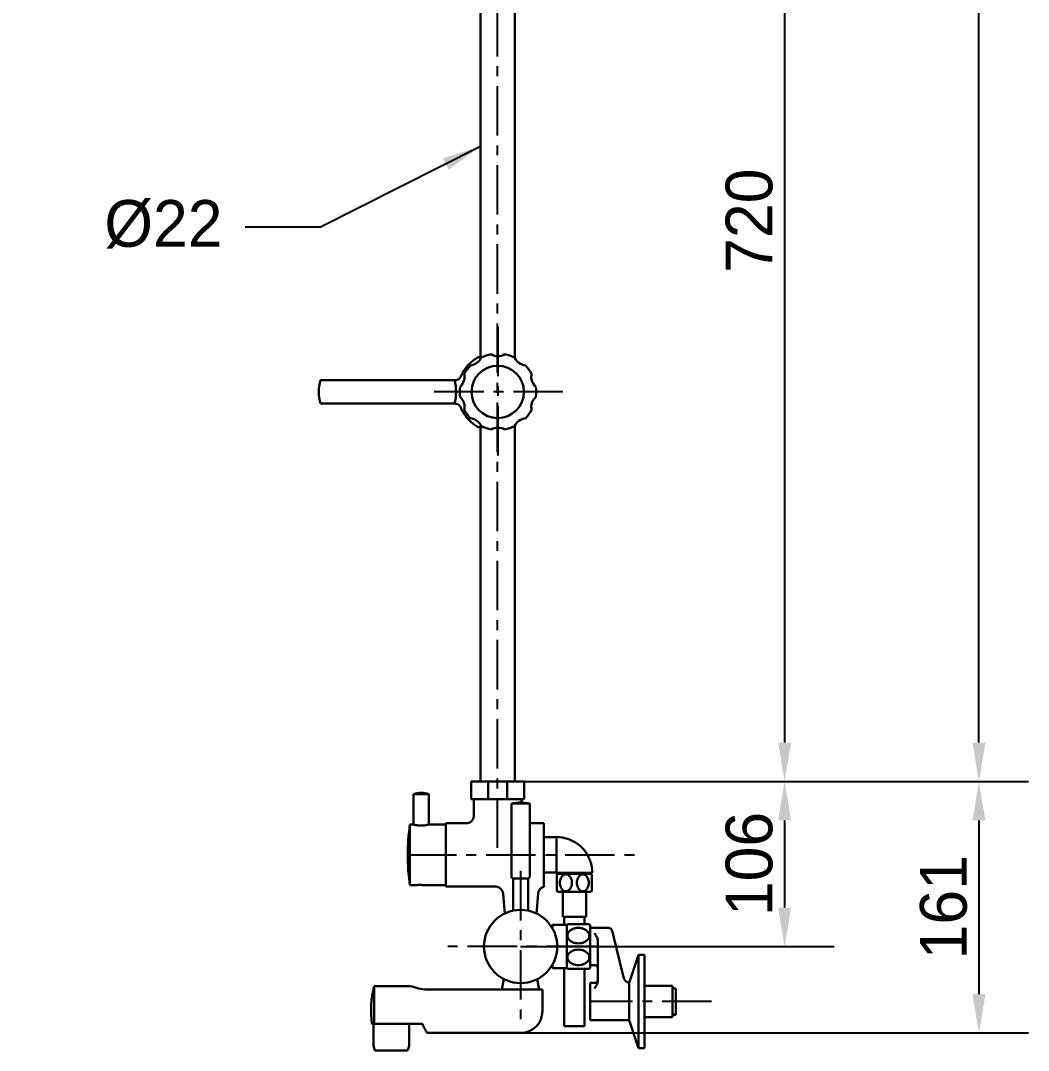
# Model space of a CAD drawing. Header units: millimetres. Extents: x 577 to 7172, y 252 to 2707.
# Drawn here: x 5604 to 6251, y 460 to 1122 of the extents above; entities that cross this region are included whole.
import ezdxf

# ---------------------------------------------------------------- set-up
doc = ezdxf.new("R2010")
doc.units = ezdxf.units.MM
doc.header["$MEASUREMENT"] = 0
doc.linetypes.add('CENTER', pattern=[50.8, 31.75, -6.35, 6.35, -6.35])
for name, color, linetype, lineweight in [('기호(ISO)', 7, 'Continuous', 25), ('외형선(ISO)', 7, 'Continuous', 30), ('치수(ISO)', 7, 'Continuous', 25)]:
    doc.layers.add(name, color=color, linetype=linetype, lineweight=lineweight)
doc.layers.add('중심 표식(ISO)', color=1, linetype='CENTER', lineweight=25, true_color=0xff0000)
doc.layers.add('중심선(ISO)', color=1, linetype='CENTER', lineweight=25, true_color=0xff0000)
doc.styles.add('Tahoma', font='tahoma.ttf')
doc.styles.add('굴림', font='')
doc.styles.get('굴림').set_extended_font_data('援대┝')
doc.dimstyles.new('기본값 (ISO)', dxfattribs={"dimscale": 10, "dimtxt": 3, "dimasz": 2.5, "dimexe": 3.175, "dimexo": 0, "dimgap": 0.762, "dimtad": 1, "dimtoh": 1, "dimdec": 0, "dimzin": 1, "dimdsep": 46, "dimtxsty": '굴림', "dimcen": 0.5, "dimazin": 0, "dimtfac": 1, "dimtdec": 4, "dimtix": 1, "dimtmove": 1, "dimatfit": 3, "dimfxl": 1, "dimtolj": 1, "dimtzin": 1, "dimarcsym": 0})
doc.dimstyles.new('기본값 - 방법 1b (ISO)$7', dxfattribs={"dimscale": 10, "dimtxt": 3.5, "dimasz": 2.5, "dimexe": 3.175, "dimexo": 0, "dimgap": 0.762, "dimtad": 1, "dimtoh": 1, "dimzin": 1, "dimdsep": 46, "dimtxsty": 'Tahoma', "dimcen": 0.09, "dimazin": 0, "dimtfac": 1, "dimtdec": 4, "dimtix": 1, "dimtmove": 1, "dimatfit": 3, "dimfxl": 1, "dimtolj": 1, "dimtzin": 1, "dimarcsym": 0})

# ---------------------------------------------------------------- blocks, each defined once
blk = doc.blocks.new('*D5')
at = {"layer": 'Defpoints', "color": 0}
for p in [(6016.98, 1353.11), (5926.99, 633.11), (6094.15, 633.11)]:
    blk.add_point(p, dxfattribs=at)
at = {"layer": '치수(ISO)', "color": 0, "lineweight": -2}
for p, q in [((6016.98, 1353.11), (6125.9, 1353.11)), ((6094.15, 1328.11), (6094.15, 658.11)), ((5926.99, 633.11), (6125.9, 633.11))]:
    blk.add_line(p, q, dxfattribs=at)
at = {"layer": '치수(ISO)', "color": 0}
for points in [[(6098.31, 1328.11), (6089.98, 1328.11), (6094.15, 1353.11)], [(6089.98, 658.11), (6098.31, 658.11), (6094.15, 633.11)]]:
    blk.add_solid(points, dxfattribs=at)
at = {"layer": '치수(ISO)', "color": 0, "insert": (6071.53, 993.11), "char_height": 30, "attachment_point": 5, "rotation": 90, "style": '굴림'}
blk.add_mtext('\\A1;720', dxfattribs=at)
blk = doc.blocks.new('*D11')
at = {"layer": 'Defpoints', "color": 0}
for p in [(5926.99, 633.11), (5924.74, 527.17), (6094.15, 527.17)]:
    blk.add_point(p, dxfattribs=at)
at = {"layer": '치수(ISO)', "color": 0, "lineweight": -2}
for p, q in [((5926.99, 633.11), (6125.9, 633.11)), ((6094.15, 608.11), (6094.15, 552.17)), ((5924.74, 527.17), (6125.9, 527.17))]:
    blk.add_line(p, q, dxfattribs=at)
at = {"layer": '치수(ISO)', "color": 0}
for points in [[(6098.31, 608.11), (6089.98, 608.11), (6094.15, 633.11)], [(6089.98, 552.17), (6098.31, 552.17), (6094.15, 527.17)]]:
    blk.add_solid(points, dxfattribs=at)
at = {"layer": '치수(ISO)', "color": 0, "insert": (6071.53, 580.14), "char_height": 30, "attachment_point": 5, "rotation": 90, "style": '굴림'}
blk.add_mtext('\\A1;106', dxfattribs=at)
blk = doc.blocks.new('*D12')
at = {"layer": 'Defpoints', "color": 0}
for p in [(5926.99, 633.11), (5924.74, 471.67), (6218.89, 471.67)]:
    blk.add_point(p, dxfattribs=at)
at = {"layer": '치수(ISO)', "color": 0, "lineweight": -2}
for p, q in [((5926.99, 633.11), (6250.64, 633.11)), ((6218.89, 608.11), (6218.89, 496.67)), ((5924.74, 471.67), (6250.64, 471.67))]:
    blk.add_line(p, q, dxfattribs=at)
at = {"layer": '치수(ISO)', "color": 0}
for points in [[(6223.06, 608.11), (6214.72, 608.11), (6218.89, 633.11)], [(6214.72, 496.67), (6223.06, 496.67), (6218.89, 471.67)]]:
    blk.add_solid(points, dxfattribs=at)
at = {"layer": '치수(ISO)', "color": 0, "insert": (6196.27, 552.39), "char_height": 30, "attachment_point": 5, "rotation": 90, "style": '굴림'}
blk.add_mtext('\\A1;161', dxfattribs=at)
blk = doc.blocks.new('*D15')
at = {"layer": 'Defpoints', "color": 0}
for p in [(5603.83, 1788.08), (6218.89, 1788.08), (5926.99, 633.11)]:
    blk.add_point(p, dxfattribs=at)
at = {"layer": '치수(ISO)', "color": 0, "lineweight": -2}
for p, q in [((5603.83, 1788.08), (6250.64, 1788.08)), ((6218.89, 658.11), (6218.89, 1763.08)), ((5926.99, 633.11), (6250.64, 633.11))]:
    blk.add_line(p, q, dxfattribs=at)
at = {"layer": '치수(ISO)', "color": 0}
for points in [[(6223.06, 1763.08), (6214.72, 1763.08), (6218.89, 1788.08)], [(6214.72, 658.11), (6223.06, 658.11), (6218.89, 633.11)]]:
    blk.add_solid(points, dxfattribs=at)
at = {"layer": '치수(ISO)', "color": 0, "insert": (6196.27, 1210.59), "char_height": 30, "attachment_point": 5, "rotation": 90, "style": '굴림'}
blk.add_mtext('\\A1;1155', dxfattribs=at)

msp = doc.modelspace()

# ---------------------------------------------------------------- linework, layer by layer
at = {"layer": '외형선(ISO)'}
for p, q in [((5898.99, 905.54), (5898.99, 1204.66)), ((5920.99, 905.04), (5920.99, 1206.22)), ((5900.11, 905.54), (5897.61, 905.54)), ((5897.61, 860.54), (5900.93, 860.54)), ((5898.99, 633.11), (5898.99, 860.54)), ((5920.99, 633.11), (5920.99, 861.38)), ((5903.91, 633.11), (5892.99, 633.11)), ((5892.99, 633.11), (5892.99, 621.77)), ((5903.91, 633.11), (5916.07, 633.11)), ((5903.91, 621.77), (5903.91, 633.11)), ((5916.07, 633.11), (5916.07, 621.77)), ((5926.99, 633.11), (5916.07, 633.11)), ((5926.99, 633.11), (5926.99, 621.77)), ((5856.04, 624.97), (5865.74, 624.97)), ((5856.04, 605.47), (5856.04, 624.97)), ((5865.74, 605.47), (5865.74, 624.97)), ((5903.91, 621.77), (5892.99, 621.77)), ((5894.74, 621.77), (5894.74, 611.27)), ((5916.07, 621.77), (5903.91, 621.77)), ((5926.99, 621.77), (5916.07, 621.77)), ((5925.24, 621.77), (5925.24, 619.57)), ((5930.59, 618.96), (5918.89, 618.96)), ((5918.89, 618.96), (5918.89, 571.89)), ((5930.59, 618.96), (5930.59, 571.89)), ((5853.74, 605.47), (5853.74, 566.47)), ((5853.74, 605.47), (5856.04, 605.47)), ((5865.74, 605.47), (5876.74, 605.47)), ((5876.74, 565.67), (5876.74, 606.27)), ((5876.74, 606.27), (5889.74, 606.27)), ((5930.59, 606.27), (5939.74, 606.27)), ((5939.74, 566.32), (5939.74, 606.27)), ((5939.74, 597.32), (5947.74, 597.32)), ((5947.74, 574.47), (5947.74, 597.47)), ((5919.89, 570.8), (5919.89, 550.17)), ((5929.59, 570.8), (5929.59, 550.17)), ((5939.74, 574.62), (5947.74, 574.62)), ((5970.74, 574.47), (5947.74, 574.47)), ((5948.08, 573.07), (5948.08, 563.12)), ((5970.13, 573.93), (5948.35, 573.93)), ((5948.94, 574.47), (5948.94, 573.93)), ((5969.54, 574.47), (5969.54, 573.93)), ((5970.4, 563.12), (5970.4, 573.07)), ((5853.74, 566.47), (5856.74, 566.47)), ((5862.74, 566.47), (5876.74, 566.47)), ((5876.74, 565.67), (5908.53, 565.67)), ((5939.74, 565.52), (5939.74, 566.32)), ((5948.35, 562.26), (5970.13, 562.26)), ((5951.74, 546.14), (5951.74, 562.26)), ((5966.74, 546.14), (5966.74, 562.26)), ((5914.52, 548.34), (5913.51, 561.08)), ((5934.95, 548.34), (5935.97, 561.07)), ((5951.74, 546.14), (5966.74, 546.14)), ((5952.74, 546.14), (5952.74, 541.17)), ((5965.74, 546.14), (5965.74, 541.52)), ((5945.23, 538.67), (5945.23, 541.17)), ((5954.32, 541.17), (5945.23, 541.17)), ((5954.32, 541.17), (5954.32, 513.17)), ((5968.22, 541.52), (5955.42, 541.52)), ((5969.32, 513.17), (5969.32, 541.17)), ((5981.09, 539.17), (5969.32, 539.17)), ((5974.32, 505.4), (5974.32, 530.56)), ((5984.24, 534.71), (5990.79, 507.48)), ((5945.23, 513.17), (5945.23, 515.68)), ((5994.32, 503.82), (6000.32, 521.82)), ((6000.32, 461.82), (6000.32, 521.82)), ((6004.32, 521.82), (6000.32, 521.82)), ((6004.32, 521.82), (6004.32, 461.82)), ((5954.32, 513.17), (5945.23, 513.17)), ((5952.74, 513.17), (5952.74, 476.14)), ((5955.42, 512.82), (5968.22, 512.82)), ((5965.74, 512.82), (5965.74, 476.14)), ((5972.32, 515.17), (5969.32, 515.17)), ((5914.05, 506.24), (5912.74, 499.67)), ((5935.42, 506.24), (5936.74, 499.67)), ((5969.32, 479.82), (5969.32, 503.82)), ((5969.32, 503.82), (5972.32, 503.82)), ((5994.32, 503.87), (5994.32, 502.93)), ((5994.32, 502.04), (5994.32, 502.93)), ((5994.32, 502.93), (5994.32, 502.93)), ((5830.71, 501.67), (5830.71, 477.47)), ((5830.71, 501.67), (5852.45, 501.67)), ((5910.74, 499.67), (5863.22, 499.67)), ((5920.57, 499.67), (5910.74, 499.67)), ((5920.57, 499.67), (5938.74, 499.67)), ((5938.74, 499.67), (5938.74, 485.67)), ((5994.32, 502.04), (5994.32, 500.3)), ((5994.32, 479.82), (5994.32, 500.3)), ((5994.32, 479.82), (5994.32, 500.3)), ((6022.32, 501.82), (6004.32, 501.82)), ((6022.32, 501.82), (6022.32, 481.82)), ((6024.32, 500.32), (6022.32, 500.32)), ((6024.32, 500.32), (6024.32, 483.32)), ((6024.32, 483.32), (6022.32, 483.32)), ((5830.71, 477.47), (5829.25, 477.47)), ((5830.71, 477.47), (5852.45, 477.47)), ((5852.45, 477.47), (5857.84, 477.47)), ((5861.69, 477.47), (5857.84, 477.47)), ((5965.74, 476.14), (5952.74, 476.14)), ((5969.32, 479.82), (5994.32, 479.82)), ((5994.32, 479.82), (6000.32, 461.82)), ((6022.32, 481.82), (6004.32, 481.82)), ((5924.74, 471.67), (5864.74, 471.67)), ((5831.24, 460.47), (5841.74, 460.47)), ((5841.74, 460.47), (5852.23, 460.47)), ((6004.32, 461.82), (6000.32, 461.82))]:
    msp.add_line(p, q, dxfattribs=at)
for centre, radius in [((5910.03, 883.21), 16.81), ((5924.74, 527.17), 23.5)]:
    msp.add_circle(centre, radius, dxfattribs=at)
for centre, radius, start, end in [((5910.2, 883.21), 24.5, 100.13926, 115.86074), ((5910.2, 914.65), 8.5, 239.50495, 300.49505), ((5910.2, 883.21), 24.5, 64.13926, 79.86074), ((5910.2, 883.21), 24.5, 136.13926, 151.86074), ((5891.72, 908.65), 8.5, 275.50495, 336.49505), ((5928.68, 908.65), 8.5, 203.50495, 264.49505), ((5910.2, 883.21), 24.5, 28.13926, 43.86074), ((5880.3, 892.93), 8.5, 311.50495, 12.49505), ((5940.11, 892.93), 8.5, 167.50495, 228.49505), ((5822.05, 883.21), 26.85, 163.7798, 196.2202), ((5856.48, 883.21), 26.85, 343.7798, 16.2202), ((5910.2, 883.21), 24.5, 172.13926, 187.86074), ((5910.2, 883.21), 24.5, 352.13926, 7.86074), ((5880.3, 873.5), 8.5, 347.50495, 48.49505), ((5940.11, 873.5), 8.5, 131.50495, 192.49505), ((5910.2, 883.21), 24.5, 208.13926, 223.86074), ((5891.72, 857.78), 8.5, 23.50495, 84.49505), ((5928.68, 857.78), 8.5, 95.50495, 156.49505), ((5910.2, 883.21), 24.5, 316.13926, 331.86074), ((5910.03, 883.04), 22.7, 233.45412, 234.69003), ((5910.2, 883.21), 24.5, 244.13926, 259.86074), ((5910.2, 851.77), 8.5, 59.50495, 120.49505), ((5910.2, 883.21), 24.5, 280.13926, 295.86074), ((5860.89, 612), 13.85, 69.49872, 110.50128), ((5924.74, 591.52), 28.05, 77.96333, 102.03667), ((5988.33, 585.97), 136, 171.75638, 188.24362), ((5919.98, 571.89), 1.09, 180, 265.03054), ((5929.49, 571.89), 1.09, 274.95673, 359.99893), ((5965.23, 568.1), 17.86, 160.94104, 163.8263), ((5953.24, 568.1), 17.86, 16.1737, 19.05896), ((5965.23, 568.1), 17.86, 196.1737, 199.05896), ((5953.24, 568.1), 17.86, 340.94104, 343.8263), ((5961.82, 519.47), 22.97, 106.1737, 109.05896), ((5961.82, 519.47), 22.97, 70.94104, 73.8263), ((5961.82, 534.88), 22.97, 250.94104, 253.8263), ((5961.82, 534.88), 22.97, 286.1737, 289.05896), ((5894.74, 485.67), 66, 165.97033, 187.13701), ((5852.45, 486.67), 15, 68.96053, 90), ((5863.22, 514.67), 15, 248.96053, 270), ((5924.74, 485.67), 14, 270, 0)]:
    msp.add_arc(centre, radius, start, end, dxfattribs=at)
for points, knots in [([(5897.61, 905.54), (5894.41, 903.77), (5891.4, 901.18), (5889.11, 897.97), (5888.04, 896.47), (5887.12, 894.84), (5886.4, 893.14), (5886.03, 892.28), (5885.28, 891.48), (5884.36, 891.06), (5883.83, 890.83), (5883.25, 890.71), (5882.72, 890.71), (5882.56, 890.71), (5882.41, 890.71), (5882.26, 890.71)], [2.854881, 2.854881, 2.854881, 2.854881, 12.943777, 12.943777, 12.943777, 17.658359, 17.658359, 17.658359, 20.620588, 20.620588, 20.620588, 22.325343, 22.325343, 22.325343, 22.77909, 22.77909, 22.77909, 22.77909]), ([(5796.26, 890.71), (5796.26, 890.71), (5796.77, 890.71), (5798.69, 890.71), (5801.02, 890.71), (5803.23, 890.71), (5805.83, 890.71), (5808.8, 890.71), (5812.1, 890.71), (5815.67, 890.71), (5819.45, 890.71), (5824.55, 890.71), (5831.16, 890.71), (5836.56, 890.71), (5839.26, 890.71)], [-67.544135, -67.544135, -67.544135, -67.544135, -59.439528, -51.334921, -46.990468, -42.646015, -38.209041, -33.772068, -29.335094, -24.898121, -20.553668, -16.209214, -8.104607, 0, 0, 0, 0]), ([(5839.26, 890.71), (5841.97, 890.71), (5847.37, 890.71), (5853.98, 890.71), (5859.08, 890.71), (5862.86, 890.71), (5866.42, 890.71), (5869.72, 890.71), (5872.7, 890.71), (5875.3, 890.71), (5877.51, 890.71), (5879.83, 890.71), (5881.75, 890.71), (5882.26, 890.71), (5882.26, 890.71)], [-67.544135, -67.544135, -67.544135, -67.544135, -59.439528, -51.334921, -46.990468, -42.646015, -38.209041, -33.772068, -29.335094, -24.898121, -20.553668, -16.209214, -8.104607, 0, 0, 0, 0]), ([(5839.26, 875.71), (5836.56, 875.71), (5831.16, 875.71), (5824.55, 875.71), (5819.45, 875.71), (5815.67, 875.71), (5812.1, 875.71), (5808.8, 875.71), (5805.83, 875.71), (5803.23, 875.71), (5801.02, 875.71), (5798.69, 875.71), (5796.77, 875.71), (5796.26, 875.71), (5796.26, 875.71)], [0, 0, 0, 0, 8.104607, 16.209214, 20.553668, 24.898121, 29.335094, 33.772068, 38.209041, 42.646015, 46.990468, 51.334921, 59.439528, 67.544135, 67.544135, 67.544135, 67.544135]), ([(5882.26, 875.71), (5882.26, 875.71), (5881.75, 875.71), (5879.83, 875.71), (5877.51, 875.71), (5875.3, 875.71), (5872.7, 875.71), (5869.72, 875.71), (5866.42, 875.71), (5862.86, 875.71), (5859.08, 875.71), (5853.98, 875.71), (5847.37, 875.71), (5841.97, 875.71), (5839.26, 875.71)], [0, 0, 0, 0, 8.104607, 16.209214, 20.553668, 24.898121, 29.335094, 33.772068, 38.209041, 42.646015, 46.990468, 51.334921, 59.439528, 67.544135, 67.544135, 67.544135, 67.544135]), ([(5882.26, 875.71), (5882.37, 875.71), (5882.47, 875.71), (5882.57, 875.71), (5883.5, 875.71), (5884.54, 875.34), (5885.28, 874.65), (5885.72, 874.25), (5886.06, 873.75), (5886.27, 873.24), (5887.72, 869.71), (5890.06, 866.39), (5892.99, 863.79), (5894.42, 862.53), (5895.98, 861.44), (5897.61, 860.54)], [39.316039, 39.316039, 39.316039, 39.316039, 39.621596, 39.621596, 39.621596, 42.586205, 42.586205, 42.586205, 44.340124, 44.340124, 44.340124, 54.489208, 54.489208, 54.489208, 59.430219, 59.430219, 59.430219, 59.430219]), ([(5889.74, 606.27), (5890.28, 606.27), (5890.83, 606.36), (5891.84, 606.71), (5892.32, 606.96), (5893.17, 607.6), (5893.55, 607.99), (5894.15, 608.86), (5894.39, 609.36), (5894.67, 610.32), (5894.74, 610.8), (5894.74, 611.27)], [0, 0, 0, 0, 0.1621226, 0.1621226, 0.3213497, 0.3213497, 0.4806164, 0.4806164, 0.6398536, 0.6398536, 0.782246, 0.782246, 0.782246, 0.782246]), ([(5856.04, 605.47), (5856.04, 605.47), (5856.16, 605.44), (5856.66, 605.33), (5857.03, 605.25), (5857.89, 605.09), (5858.43, 605.01), (5859.63, 604.89), (5860.28, 604.86), (5860.89, 604.86)], [-0.7341027, -0.7341027, -0.7341027, -0.7341027, -0.5505896, -0.5505896, -0.3670765, -0.3670765, -0.1835382, -0.1835382, 0, 0, 0, 0]), ([(5860.89, 604.86), (5861.5, 604.86), (5862.15, 604.89), (5863.34, 605.01), (5863.89, 605.09), (5864.75, 605.25), (5865.12, 605.33), (5865.62, 605.44), (5865.74, 605.47), (5865.74, 605.47)], [0, 0, 0, 0, 0.1835382, 0.1835382, 0.3670765, 0.3670765, 0.5505896, 0.5505896, 0.7341027, 0.7341027, 0.7341027, 0.7341027]), ([(5947.74, 597.47), (5950.16, 597.47), (5952.61, 597.08), (5957.25, 595.56), (5959.48, 594.4), (5963.4, 591.49), (5965.14, 589.7), (5967.95, 585.71), (5969.05, 583.46), (5970.4, 578.98), (5970.74, 576.71), (5970.74, 574.47)], [0, 0, 0, 0, 0.726933, 0.726933, 1.462513, 1.462513, 2.192949, 2.192949, 2.925745, 2.925745, 3.597785, 3.597785, 3.597785, 3.597785]), ([(5929.59, 570.8), (5929.59, 570.8), (5929.52, 570.8), (5929.23, 570.8), (5929.02, 570.8), (5928.57, 570.8), (5928.37, 570.8), (5927.92, 570.8), (5927.67, 570.8), (5927.15, 570.8), (5926.87, 570.8), (5926.29, 570.8), (5925.98, 570.8), (5925.37, 570.8), (5925.05, 570.8), (5924.42, 570.8), (5924.11, 570.8), (5923.49, 570.8), (5923.19, 570.8), (5922.61, 570.8), (5922.33, 570.8), (5921.8, 570.8), (5921.56, 570.8), (5921.11, 570.8), (5920.91, 570.8), (5920.59, 570.8), (5920.47, 570.8), (5920.21, 570.8), (5920.09, 570.8), (5919.93, 570.8), (5919.89, 570.8), (5919.89, 570.8)], [0.000001, 0.000001, 0.000001, 0.000001, 0.145214, 0.145214, 0.290397, 0.290397, 0.384893, 0.384893, 0.479382, 0.479382, 0.573879, 0.573879, 0.668356, 0.668356, 0.762747, 0.762747, 0.857168, 0.857168, 0.951641, 0.951641, 1.046099, 1.046099, 1.140543, 1.140543, 1.234975, 1.234975, 1.3075, 1.3075, 1.41635, 1.41635, 1.525216, 1.525216, 1.525216, 1.525216]), ([(5951.16, 572.07), (5951.24, 572.17), (5951.32, 572.27), (5951.59, 572.58), (5951.85, 572.82), (5952.23, 573.09), (5952.42, 573.2), (5952.76, 573.37), (5952.97, 573.45), (5953.39, 573.55), (5953.61, 573.57), (5954.01, 573.57), (5954.22, 573.55), (5954.65, 573.45), (5954.86, 573.37), (5955.2, 573.2), (5955.39, 573.09), (5955.77, 572.82), (5956.03, 572.58), (5956.54, 571.99), (5956.86, 571.48), (5957.26, 570.59), (5957.42, 570.1), (5957.62, 569.09), (5957.67, 568.57), (5957.67, 567.62), (5957.62, 567.1), (5957.42, 566.09), (5957.26, 565.61), (5956.86, 564.72), (5956.54, 564.21), (5956.03, 563.62), (5955.77, 563.38), (5955.39, 563.1), (5955.2, 562.99), (5954.86, 562.82), (5954.65, 562.75), (5954.22, 562.65), (5954.01, 562.62), (5953.81, 562.62), (5953.61, 562.62), (5953.39, 562.65), (5952.97, 562.75), (5952.76, 562.82), (5952.42, 562.99), (5952.23, 563.1), (5951.85, 563.38), (5951.59, 563.62), (5951.07, 564.21), (5950.76, 564.72), (5950.36, 565.61), (5950.2, 566.09), (5950, 567.1), (5949.95, 567.62), (5949.95, 568.57), (5950, 569.09), (5950.2, 570.1), (5950.36, 570.59), (5950.71, 571.36), (5950.92, 571.75), (5951.16, 572.07)], [1.139552, 1.139552, 1.139552, 1.139552, 1.177605, 1.177605, 1.272063, 1.272063, 1.333018, 1.333018, 1.401534, 1.401534, 1.47005, 1.47005, 1.538567, 1.538567, 1.607083, 1.607083, 1.668038, 1.668038, 1.762496, 1.762496, 1.919281, 1.919281, 2.062178, 2.062178, 2.205076, 2.205076, 2.347973, 2.347973, 2.49087, 2.49087, 2.647656, 2.647656, 2.742113, 2.742113, 2.803068, 2.803068, 2.871585, 2.871585, 2.940101, 2.940101, 2.940101, 3.008617, 3.008617, 3.077134, 3.077134, 3.138089, 3.138089, 3.232546, 3.232546, 3.389332, 3.389332, 3.532229, 3.532229, 3.675126, 3.675126, 3.818023, 3.818023, 3.960921, 3.960921, 4.079653, 4.079653, 4.079653, 4.079653]), ([(5963.33, 573.23), (5963.37, 573.25), (5963.4, 573.27), (5963.62, 573.37), (5963.83, 573.45), (5964.25, 573.55), (5964.47, 573.57), (5964.87, 573.57), (5965.08, 573.55), (5965.51, 573.45), (5965.71, 573.37), (5966.06, 573.2), (5966.25, 573.09), (5966.63, 572.82), (5966.89, 572.58), (5967.4, 571.99), (5967.72, 571.48), (5968.12, 570.59), (5968.27, 570.1), (5968.48, 569.09), (5968.52, 568.57), (5968.52, 567.62), (5968.48, 567.1), (5968.27, 566.09), (5968.12, 565.61), (5967.72, 564.72), (5967.4, 564.21), (5966.89, 563.62), (5966.63, 563.38), (5966.25, 563.1), (5966.06, 562.99), (5965.71, 562.82), (5965.51, 562.75), (5965.08, 562.65), (5964.87, 562.62), (5964.67, 562.62), (5964.47, 562.62), (5964.25, 562.65), (5963.83, 562.75), (5963.62, 562.82), (5963.27, 562.99), (5963.09, 563.1), (5962.7, 563.38), (5962.45, 563.62), (5961.93, 564.21), (5961.62, 564.72), (5961.22, 565.61), (5961.06, 566.09), (5960.86, 567.1), (5960.81, 567.62), (5960.81, 568.57), (5960.86, 569.09), (5961.06, 570.1), (5961.22, 570.59), (5961.62, 571.48), (5961.93, 571.99), (5962.45, 572.58), (5962.7, 572.82), (5963.05, 573.07), (5963.19, 573.16), (5963.33, 573.23)], [-1.620073, -1.620073, -1.620073, -1.620073, -1.607083, -1.607083, -1.538567, -1.538567, -1.47005, -1.47005, -1.401534, -1.401534, -1.333018, -1.333018, -1.272063, -1.272063, -1.177605, -1.177605, -1.02082, -1.02082, -0.877922, -0.877922, -0.735025, -0.735025, -0.592128, -0.592128, -0.449231, -0.449231, -0.292445, -0.292445, -0.197988, -0.197988, -0.137033, -0.137033, -0.068516, -0.068516, 0, 0, 0, 0.068516, 0.068516, 0.137033, 0.137033, 0.197988, 0.197988, 0.292445, 0.292445, 0.449231, 0.449231, 0.592128, 0.592128, 0.735025, 0.735025, 0.877922, 0.877922, 1.02082, 1.02082, 1.177605, 1.177605, 1.272063, 1.272063, 1.320028, 1.320028, 1.320028, 1.320028]), ([(5856.74, 566.47), (5856.74, 566.47), (5856.81, 566.49), (5857.12, 566.53), (5857.35, 566.56), (5857.88, 566.62), (5858.22, 566.65), (5858.96, 566.69), (5859.36, 566.71), (5859.74, 566.71)], [0.4527974, 0.4527974, 0.4527974, 0.4527974, 0.5659957, 0.5659957, 0.6791939, 0.6791939, 0.7923944, 0.7923944, 0.9055948, 0.9055948, 0.9055948, 0.9055948]), ([(5859.74, 566.71), (5860.12, 566.71), (5860.52, 566.69), (5861.26, 566.65), (5861.59, 566.62), (5862.13, 566.56), (5862.36, 566.53), (5862.66, 566.49), (5862.74, 566.47), (5862.74, 566.47)], [-0.9055948, -0.9055948, -0.9055948, -0.9055948, -0.7923944, -0.7923944, -0.6791939, -0.6791939, -0.5659957, -0.5659957, -0.4527974, -0.4527974, -0.4527974, -0.4527974]), ([(5913.51, 561.08), (5913.47, 561.6), (5913.34, 562.12), (5912.93, 563.09), (5912.64, 563.56), (5911.94, 564.36), (5911.52, 564.7), (5910.61, 565.24), (5910.11, 565.44), (5909.24, 565.64), (5908.89, 565.68), (5908.53, 565.68)], [0.0003308, 0.0003308, 0.0003308, 0.0003308, 0.1569127, 0.1569127, 0.3168371, 0.3168371, 0.4757205, 0.4757205, 0.6346071, 0.6346071, 0.7409012, 0.7409012, 0.7409012, 0.7409012]), ([(5939.74, 565.52), (5939.21, 565.38), (5938.69, 565.16), (5937.78, 564.57), (5937.36, 564.19), (5936.7, 563.35), (5936.44, 562.89), (5936.11, 561.97), (5936.01, 561.52), (5935.97, 561.07)], [0, 0, 0, 0, 0.1639653, 0.1639653, 0.3277406, 0.3277406, 0.4843499, 0.4843499, 0.6197146, 0.6197146, 0.6197146, 0.6197146]), ([(5955.22, 532.43), (5955.2, 532.48), (5955.18, 532.53), (5955.04, 532.81), (5954.94, 533.07), (5954.81, 533.62), (5954.78, 533.9), (5954.78, 534.41), (5954.81, 534.69), (5954.94, 535.23), (5955.04, 535.5), (5955.26, 535.95), (5955.4, 536.19), (5955.75, 536.68), (5956.06, 537.01), (5956.58, 537.46), (5956.86, 537.67), (5957.46, 538.05), (5957.77, 538.21), (5958.62, 538.59), (5959.25, 538.79), (5960.54, 539.05), (5961.21, 539.11), (5962.43, 539.11), (5963.1, 539.05), (5964.4, 538.79), (5965.02, 538.59), (5965.87, 538.21), (5966.19, 538.05), (5966.78, 537.67), (5967.06, 537.46), (5967.58, 537.01), (5967.89, 536.68), (5968.24, 536.19), (5968.39, 535.95), (5968.6, 535.5), (5968.7, 535.23), (5968.83, 534.69), (5968.86, 534.41), (5968.86, 534.15), (5968.86, 533.9), (5968.83, 533.62), (5968.7, 533.07), (5968.6, 532.81), (5968.39, 532.36), (5968.24, 532.12), (5967.89, 531.63), (5967.58, 531.3), (5967.06, 530.84), (5966.78, 530.64), (5966.19, 530.26), (5965.87, 530.1), (5965.02, 529.72), (5964.4, 529.52), (5963.1, 529.25), (5962.43, 529.19), (5961.21, 529.19), (5960.54, 529.25), (5959.25, 529.52), (5958.62, 529.72), (5957.77, 530.1), (5957.46, 530.26), (5956.86, 530.64), (5956.58, 530.84), (5956.06, 531.3), (5955.75, 531.63), (5955.43, 532.08), (5955.32, 532.26), (5955.22, 532.43)], [-2.082951, -2.082951, -2.082951, -2.082951, -2.06625, -2.06625, -1.978157, -1.978157, -1.890065, -1.890065, -1.801972, -1.801972, -1.71388, -1.71388, -1.635509, -1.635509, -1.514064, -1.514064, -1.413273, -1.413273, -1.312482, -1.312482, -1.128757, -1.128757, -0.945032, -0.945032, -0.761307, -0.761307, -0.577582, -0.577582, -0.476792, -0.476792, -0.376001, -0.376001, -0.254555, -0.254555, -0.176185, -0.176185, -0.088092, -0.088092, 0, 0, 0, 0.088092, 0.088092, 0.176185, 0.176185, 0.254555, 0.254555, 0.376001, 0.376001, 0.476792, 0.476792, 0.577582, 0.577582, 0.761307, 0.761307, 0.945032, 0.945032, 1.128757, 1.128757, 1.312482, 1.312482, 1.413273, 1.413273, 1.514064, 1.514064, 1.635509, 1.635509, 1.697178, 1.697178, 1.697178, 1.697178]), ([(5974.3, 530.95), (5974.22, 531.8), (5973.89, 532.67), (5973.1, 534.32), (5972.6, 535.18), (5972.35, 535.61), (5972.34, 535.63), (5972.32, 535.66)], [0, 0, 0, 0, 0.3617282, 0.3617282, 0.7344081, 0.7344081, 0.754556, 0.754556, 0.754556, 0.754556]), ([(5981.09, 539.17), (5981.35, 539.17), (5981.6, 539.12), (5982.06, 538.95), (5982.27, 538.83), (5982.62, 538.57), (5982.75, 538.43), (5983.01, 538.11), (5983.12, 537.93), (5983.46, 537.32), (5983.63, 536.86), (5983.95, 535.85), (5984.09, 535.32), (5984.23, 534.74)], [0.0005164, 0.0005164, 0.0005164, 0.0005164, 0.0887495, 0.0887495, 0.1779221, 0.1779221, 0.2697205, 0.2697205, 0.3910173, 0.3910173, 0.6839929, 0.6839929, 0.9270786, 0.9270786, 0.9270786, 0.9270786]), ([(5956.72, 516.79), (5956.58, 516.89), (5956.46, 516.99), (5956.06, 517.34), (5955.75, 517.67), (5955.4, 518.16), (5955.26, 518.4), (5955.04, 518.85), (5954.94, 519.11), (5954.81, 519.66), (5954.78, 519.94), (5954.78, 520.45), (5954.81, 520.73), (5954.94, 521.27), (5955.04, 521.54), (5955.26, 521.99), (5955.4, 522.23), (5955.75, 522.72), (5956.06, 523.05), (5956.58, 523.5), (5956.86, 523.71), (5957.46, 524.09), (5957.77, 524.25), (5958.62, 524.63), (5959.25, 524.83), (5960.54, 525.09), (5961.21, 525.15), (5962.43, 525.15), (5963.1, 525.09), (5964.4, 524.83), (5965.02, 524.63), (5965.87, 524.25), (5966.19, 524.09), (5966.78, 523.71), (5967.06, 523.5), (5967.58, 523.05), (5967.89, 522.72), (5968.24, 522.23), (5968.39, 521.99), (5968.6, 521.54), (5968.7, 521.27), (5968.83, 520.73), (5968.86, 520.45), (5968.86, 520.19), (5968.86, 519.94), (5968.83, 519.66), (5968.7, 519.11), (5968.6, 518.85), (5968.39, 518.4), (5968.24, 518.16), (5967.89, 517.67), (5967.58, 517.34), (5967.06, 516.88), (5966.78, 516.67), (5966.19, 516.3), (5965.87, 516.14), (5965.02, 515.76), (5964.4, 515.56), (5963.1, 515.29), (5962.43, 515.23), (5961.21, 515.23), (5960.54, 515.29), (5959.25, 515.56), (5958.62, 515.76), (5957.77, 516.14), (5957.46, 516.3), (5957.01, 516.58), (5956.86, 516.69), (5956.72, 516.79)], [1.465155, 1.465155, 1.465155, 1.465155, 1.514064, 1.514064, 1.635509, 1.635509, 1.71388, 1.71388, 1.801972, 1.801972, 1.890065, 1.890065, 1.978157, 1.978157, 2.06625, 2.06625, 2.14462, 2.14462, 2.266066, 2.266066, 2.366857, 2.366857, 2.467647, 2.467647, 2.651372, 2.651372, 2.835097, 2.835097, 3.018822, 3.018822, 3.202547, 3.202547, 3.303338, 3.303338, 3.404129, 3.404129, 3.525574, 3.525574, 3.603945, 3.603945, 3.692037, 3.692037, 3.78013, 3.78013, 3.78013, 3.868222, 3.868222, 3.956315, 3.956315, 4.034685, 4.034685, 4.156131, 4.156131, 4.256922, 4.256922, 4.357712, 4.357712, 4.541437, 4.541437, 4.725162, 4.725162, 4.908887, 4.908887, 5.092612, 5.092612, 5.193403, 5.193403, 5.245285, 5.245285, 5.245285, 5.245285]), ([(5974.32, 513.17), (5974.32, 513.27), (5974.31, 513.37), (5974.29, 513.56), (5974.26, 513.66), (5974.18, 513.96), (5974.08, 514.15), (5973.84, 514.5), (5973.68, 514.65), (5973.34, 514.91), (5973.15, 515.01), (5972.75, 515.14), (5972.53, 515.17), (5972.32, 515.17)], [0, 0, 0, 0, 0.0295764, 0.0295764, 0.058523, 0.058523, 0.1222496, 0.1222496, 0.1859768, 0.1859768, 0.2497206, 0.2497206, 0.3130181, 0.3130181, 0.3130181, 0.3130181]), ([(5972.32, 503.82), (5972.54, 503.82), (5972.76, 503.85), (5973.16, 503.99), (5973.35, 504.09), (5973.69, 504.35), (5973.85, 504.51), (5974.09, 504.85), (5974.18, 505.05), (5974.27, 505.35), (5974.29, 505.44), (5974.31, 505.63), (5974.32, 505.72), (5974.32, 505.82)], [0, 0, 0, 0, 0.064791, 0.064791, 0.1284813, 0.1284813, 0.1922104, 0.1922104, 0.2559369, 0.2559369, 0.2841782, 0.2841782, 0.3130031, 0.3130031, 0.3130031, 0.3130031]), ([(5972.32, 500.3), (5972.34, 500.34), (5972.35, 500.35), (5972.61, 500.81), (5973.1, 501.64), (5973.89, 503.27), (5974.22, 504.16), (5974.3, 505.02)], [-0.010609, -0.010609, -0.010609, -0.010609, 0, 0, 0.2006942, 0.2006942, 0.4026585, 0.4026585, 0.4026585, 0.4026585]), ([(5990.79, 507.47), (5990.91, 506.96), (5991.19, 506.4), (5991.79, 505.55), (5992.03, 505.25), (5992.29, 504.96)], [0, 0, 0, 0, 0.2939163, 0.2939163, 0.4506896, 0.4506896, 0.4506896, 0.4506896]), ([(5992.33, 504.93), (5992.46, 504.79), (5992.63, 504.62), (5993.09, 504.31), (5993.37, 504.15), (5993.88, 503.97), (5994.1, 503.91), (5994.32, 503.87)], [0, 0, 0, 0, 0.1184852, 0.1184852, 0.2355391, 0.2355391, 0.3127114, 0.3127114, 0.3127114, 0.3127114]), ([(5830.24, 477.47), (5830.24, 476.56), (5830.24, 475.65), (5830.24, 473.82), (5830.24, 472.9), (5830.24, 471.07), (5830.24, 470.16), (5830.24, 468.33), (5830.24, 467.42), (5830.24, 466.05), (5830.24, 465.59), (5830.24, 464.9), (5830.19, 464.39), (5830.48, 462.43), (5830.78, 461.45), (5831.24, 460.47)], [0, 0, 0, 0, 14.451326, 14.451326, 28.902652, 28.902652, 43.353979, 43.353979, 57.805305, 57.805305, 65.030968, 65.030968, 68.643799, 68.643799, 72.256631, 72.256631, 72.256631, 72.256631]), ([(5853.24, 477.47), (5853.24, 476.56), (5853.24, 475.65), (5853.24, 473.82), (5853.24, 472.9), (5853.24, 471.07), (5853.24, 470.16), (5853.24, 468.33), (5853.24, 467.42), (5853.24, 466.05), (5853.24, 465.59), (5853.24, 464.9), (5853.28, 464.39), (5852.99, 462.43), (5852.69, 461.45), (5852.23, 460.47)], [0, 0, 0, 0, 14.451326, 14.451326, 28.902652, 28.902652, 43.353979, 43.353979, 57.805305, 57.805305, 65.030968, 65.030968, 68.643799, 68.643799, 72.256631, 72.256631, 72.256631, 72.256631]), ([(5863.22, 474.34), (5863.54, 473.73), (5863.85, 473.19), (5864.3, 472.41), (5864.46, 472.13), (5864.68, 471.76), (5864.74, 471.67), (5864.74, 471.67)], [1.3206397, 1.3206397, 1.3206397, 1.3206397, 1.6358945, 1.6358945, 1.9072816, 1.9072816, 2.1786687, 2.1786687, 2.1786687, 2.1786687])]:
    msp.add_open_spline(points, degree=3, knots=knots, dxfattribs=at)
for points in [[(5913.51, 561.08), (5913.51, 561.08), (5913.51, 561.08), (5913.51, 561.08)], [(5935.97, 561.07), (5935.97, 561.07), (5935.97, 561.07), (5935.97, 561.07)], [(5990.79, 507.47), (5990.79, 507.47), (5990.78, 507.48), (5990.78, 507.48)], [(5992.33, 504.92), (5992.32, 504.94), (5992.31, 504.95), (5992.29, 504.96)], [(5863.22, 474.34), (5862.74, 475.25), (5862.2, 476.33), (5861.69, 477.47)]]:
    msp.add_open_spline(points, degree=3, dxfattribs=at)
for points, weights in [([(5974.32, 530.56), (5974.32, 530.75), (5974.3, 530.95)], [0.97767151965, 0.975196464831, 0.972770765382]), ([(5974.3, 505.02), (5974.32, 505.21), (5974.32, 505.4)], [0.971346040269, 0.973887409385, 0.976483608382])]:
    msp.add_rational_spline(points, weights, degree=2, dxfattribs=at)
at = {"layer": '중심 표식(ISO)'}
for p, q in [((5910.03, 925.03), (5910.03, 841.4)), ((5951.84, 883.21), (5868.21, 883.21)), ((5924.74, 575.67), (5924.74, 478.67)), ((5973.24, 527.17), (5876.24, 527.17))]:
    msp.add_line(p, q, dxfattribs=at)
at = {"layer": '중심선(ISO)'}
for p, q in [((5909.99, 590.61), (5909.99, 1370.61)), ((5851.74, 585.97), (6003.13, 585.97)), ((6047.32, 491.82), (5969.32, 491.82))]:
    msp.add_line(p, q, dxfattribs=at)

# ---------------------------------------------------------------- texts
at = {"layer": '기호(ISO)', "insert": (5733.42, 1006.37), "char_height": 30, "width": 102.3711, "attachment_point": 3, "line_spacing_factor": 0.963855}
msp.add_mtext('\\fﾱﾼﾸﾲ;Ø22', dxfattribs=at)

# ---------------------------------------------------------------- dimensions: what is measured, and where the dimension line sits
at = {"layer": '치수(ISO)'}
for base, p1, p2, picture, middle in [((6218.89, 1788.08), (5926.99, 633.11), (5603.83, 1788.08), '*D15', (6196.27, 1210.59)), ((6094.15, 633.11), (6016.98, 1353.11), (5926.99, 633.11), '*D5', (6071.53, 993.11)), ((6094.15, 527.17), (5926.99, 633.11), (5924.74, 527.17), '*D11', (6071.53, 580.14)), ((6218.89, 471.67), (5926.99, 633.11), (5924.74, 471.67), '*D12', (6196.27, 552.39))]:
    dim = msp.add_linear_dim(base=base, p1=p1, p2=p2, angle=90, dimstyle='기본값 (ISO)', dxfattribs=at)
    dim.commit()
    dim.dimension.update_dxf_attribs({"geometry": picture, "text_midpoint": middle})

# ---------------------------------------------------------------- leaders
at = {"layer": '기호(ISO)'}
msp.add_leader([(5898.99, 1040.83), (5796.28, 988.87), (5747.9, 988.87)], dimstyle='기본값 - 방법 1b (ISO)$7', override={"dimgap": 0.762, "dimtad": 0}, dxfattribs=at)

doc.saveas('drawing.dxf')
